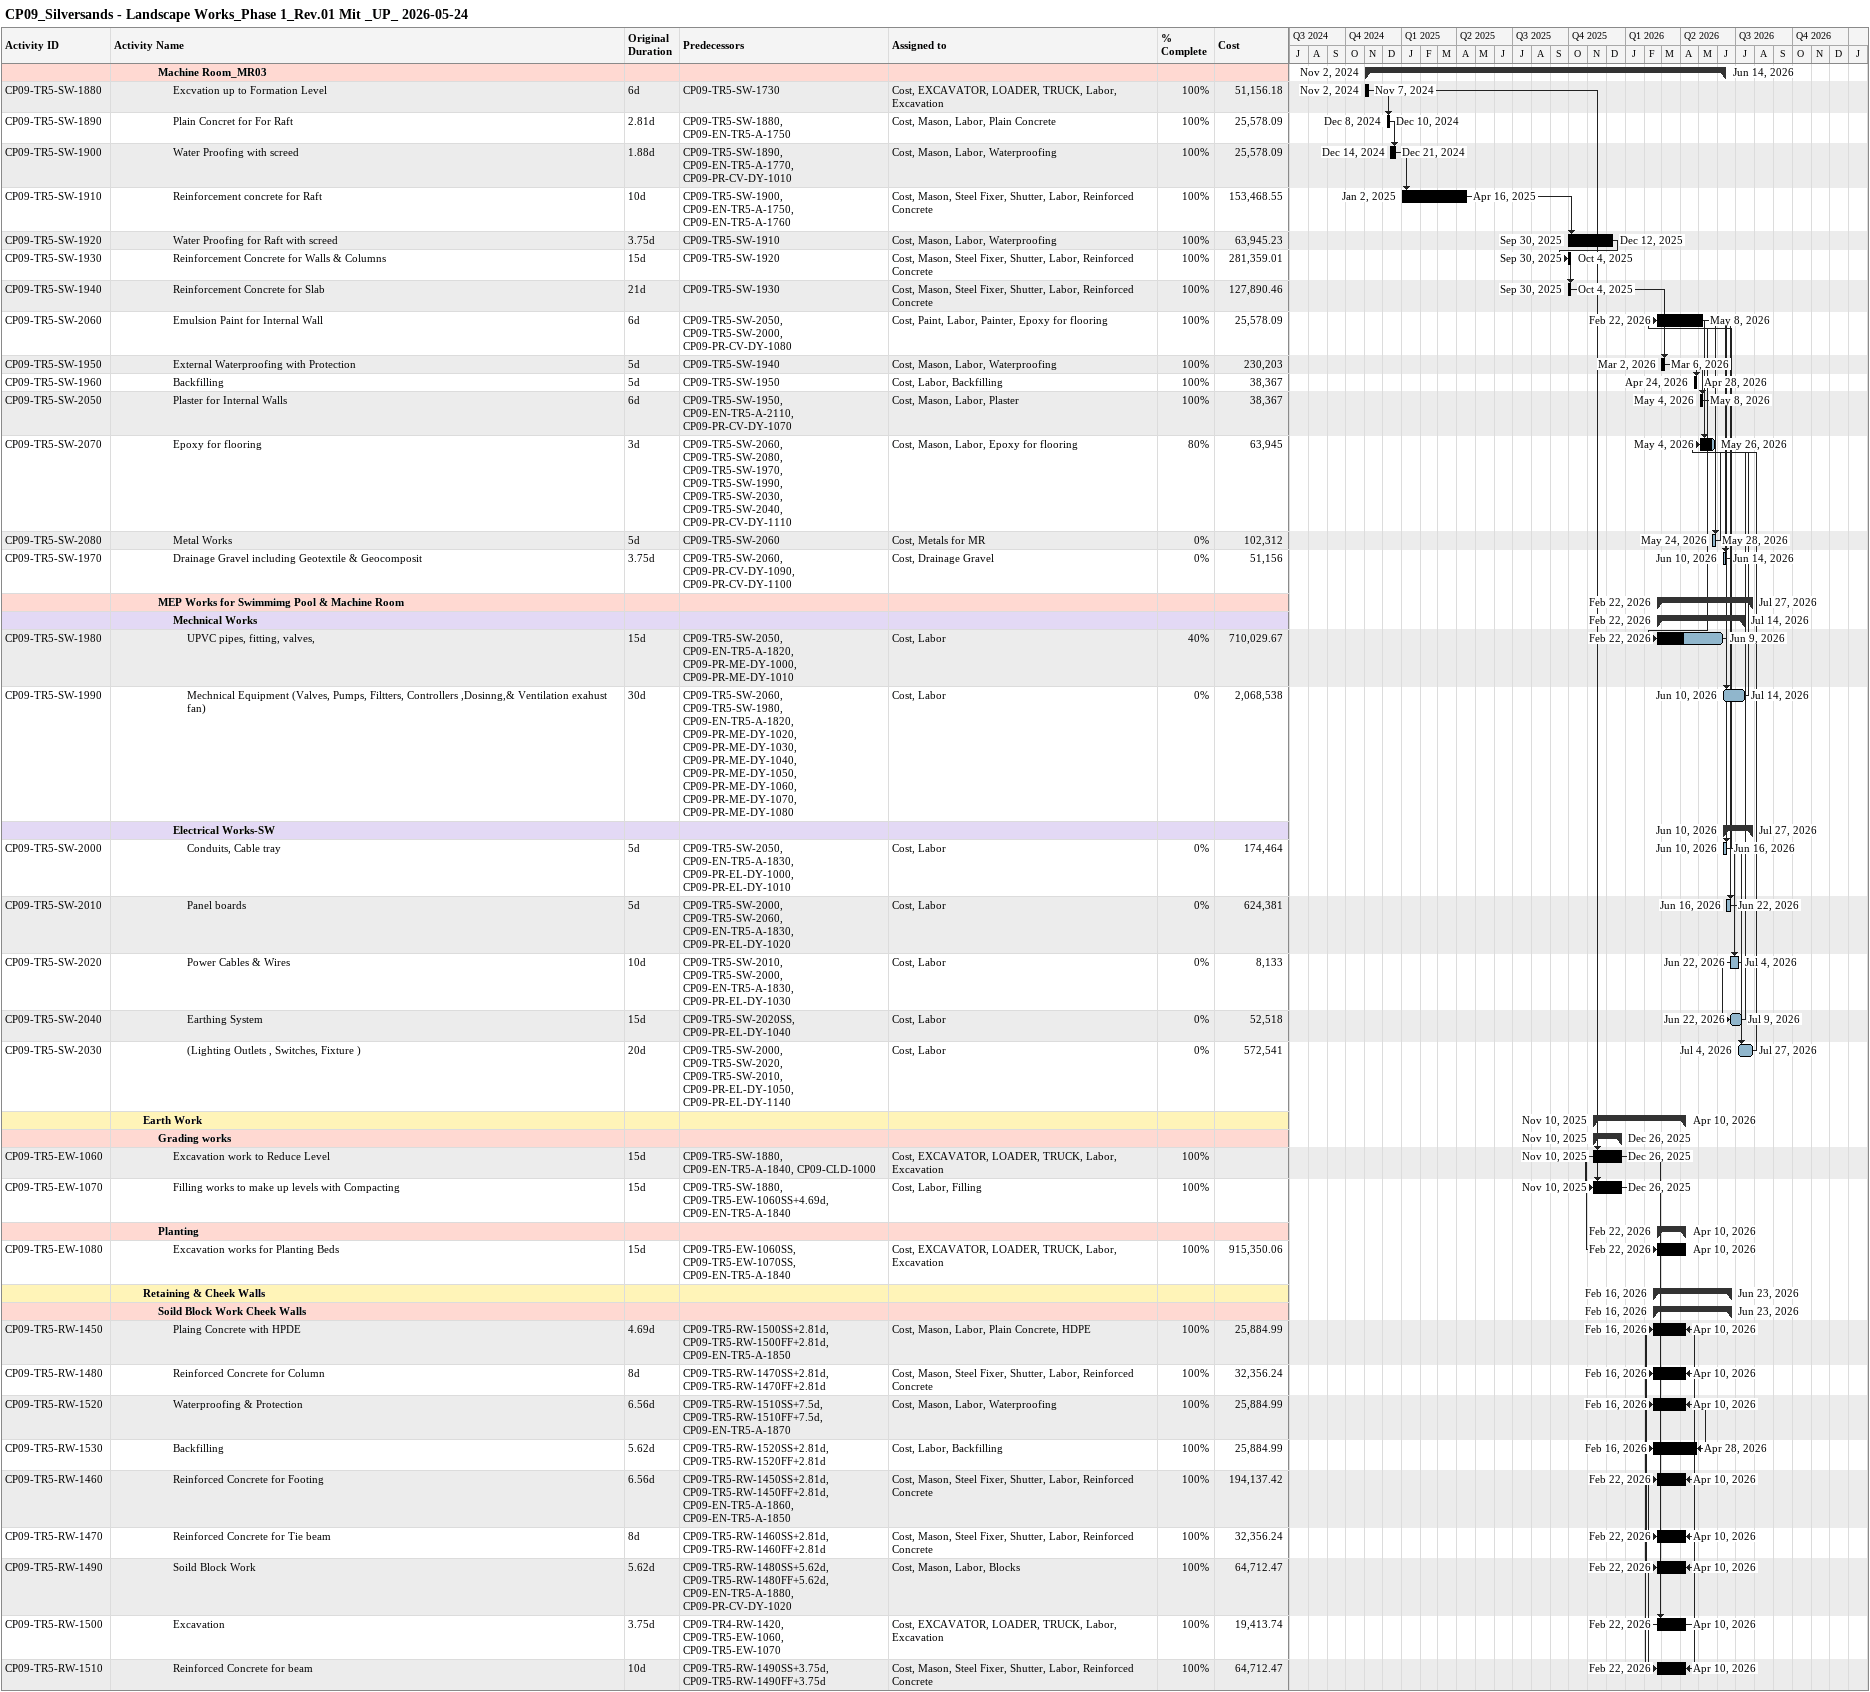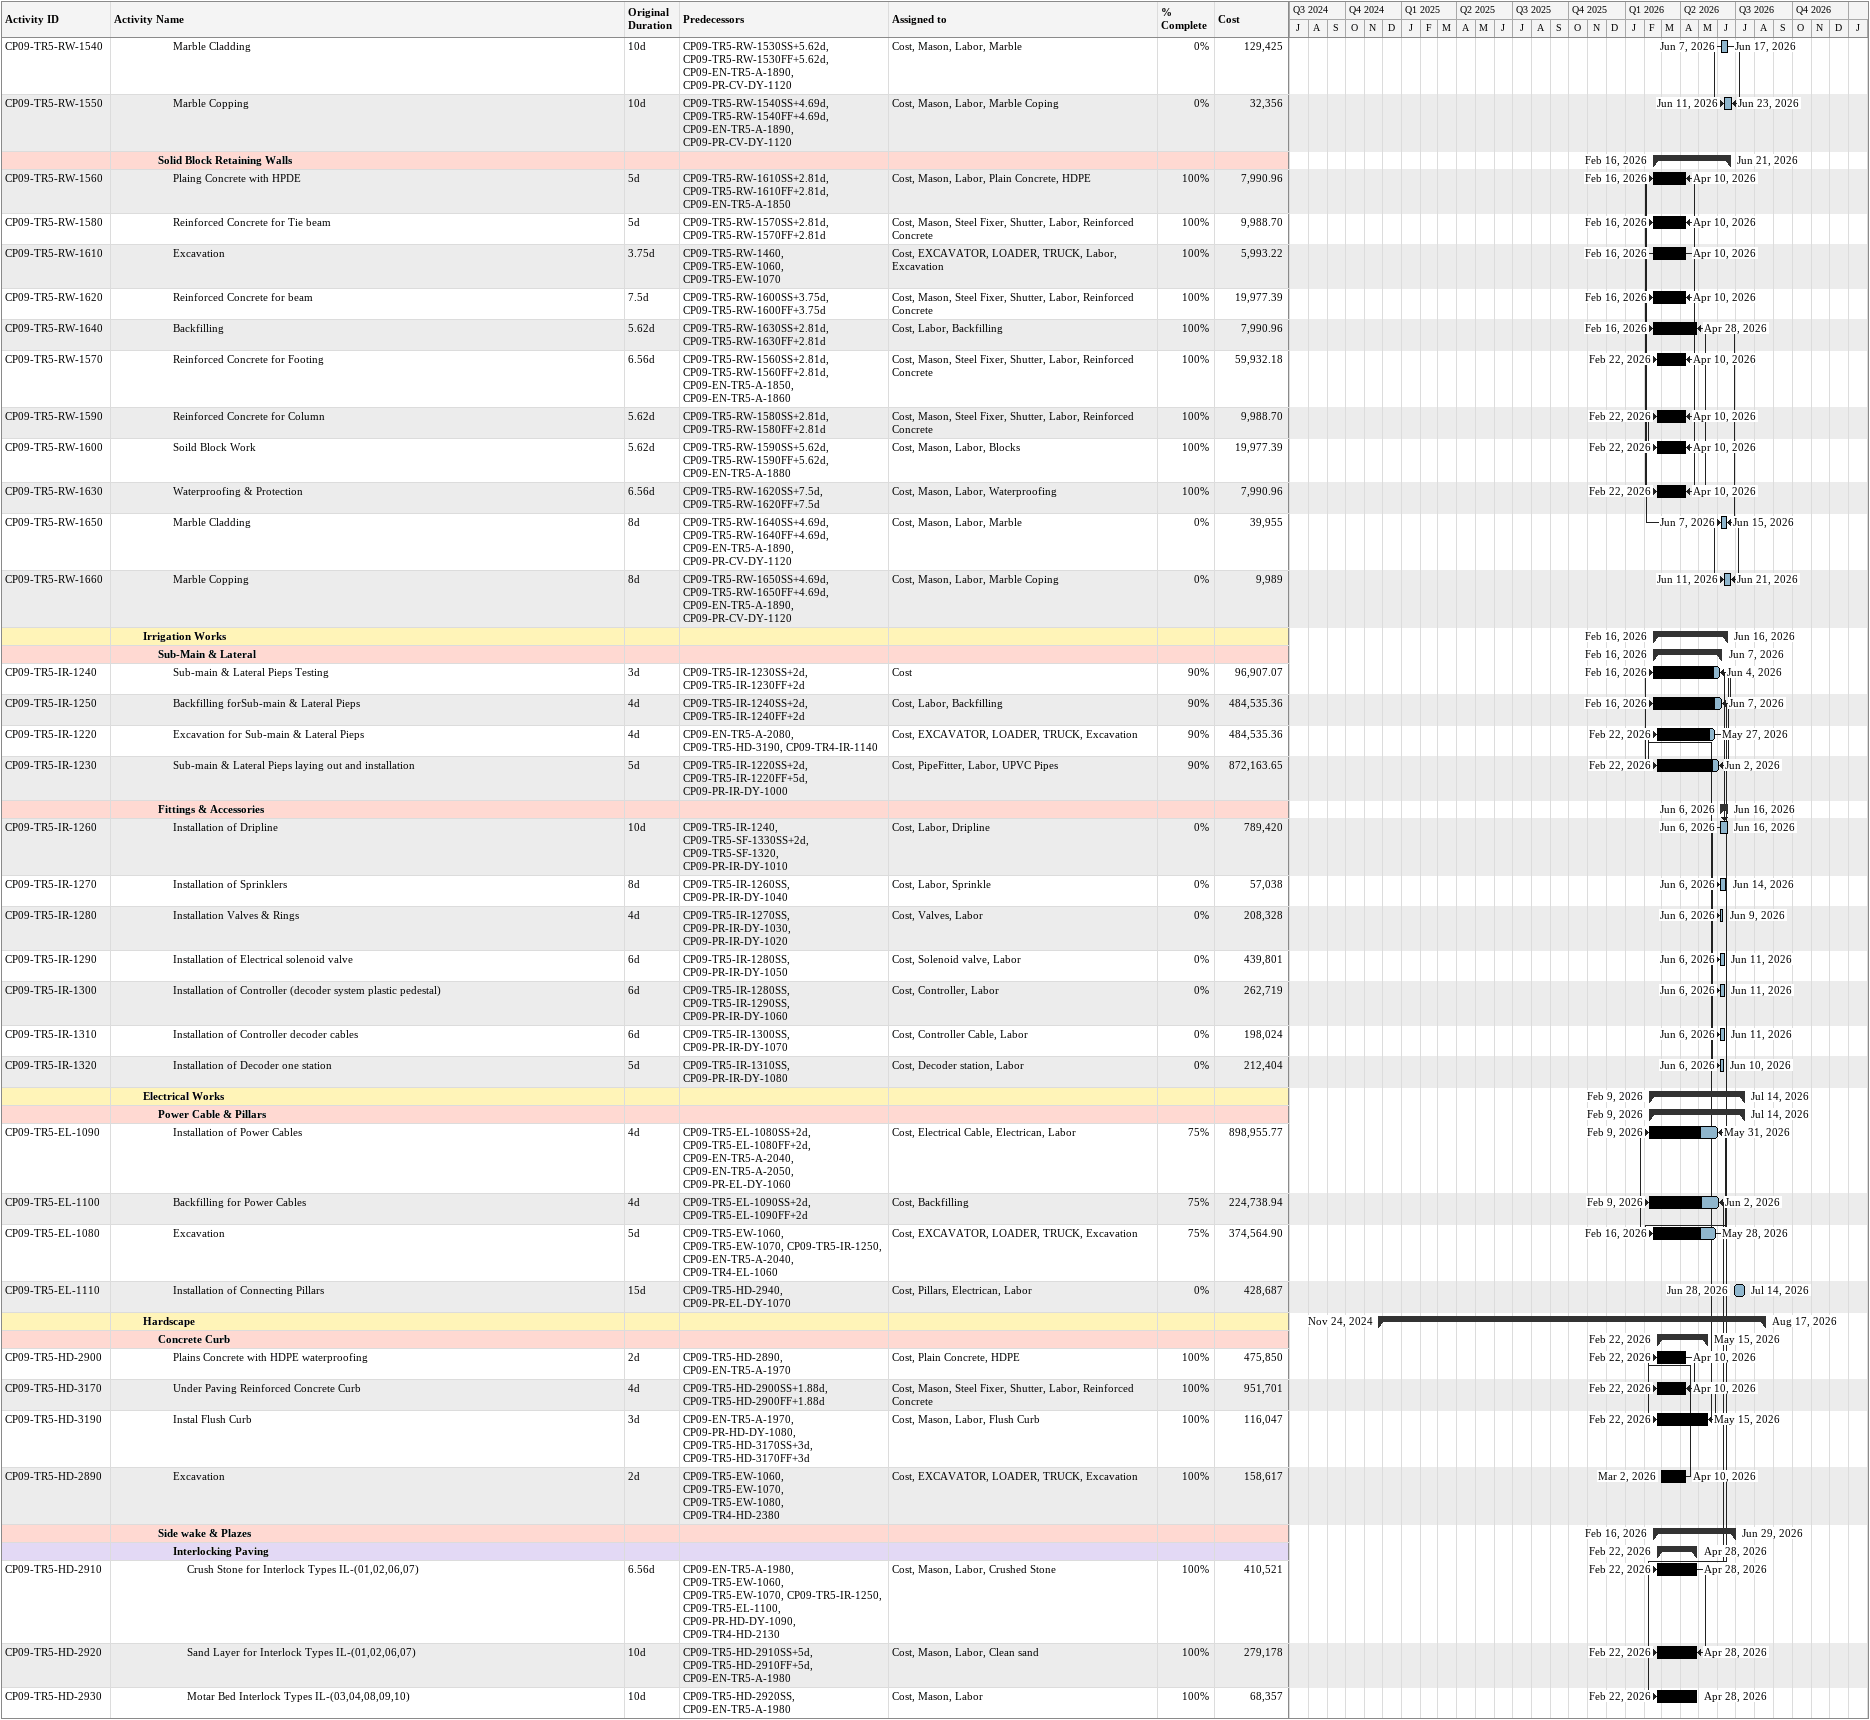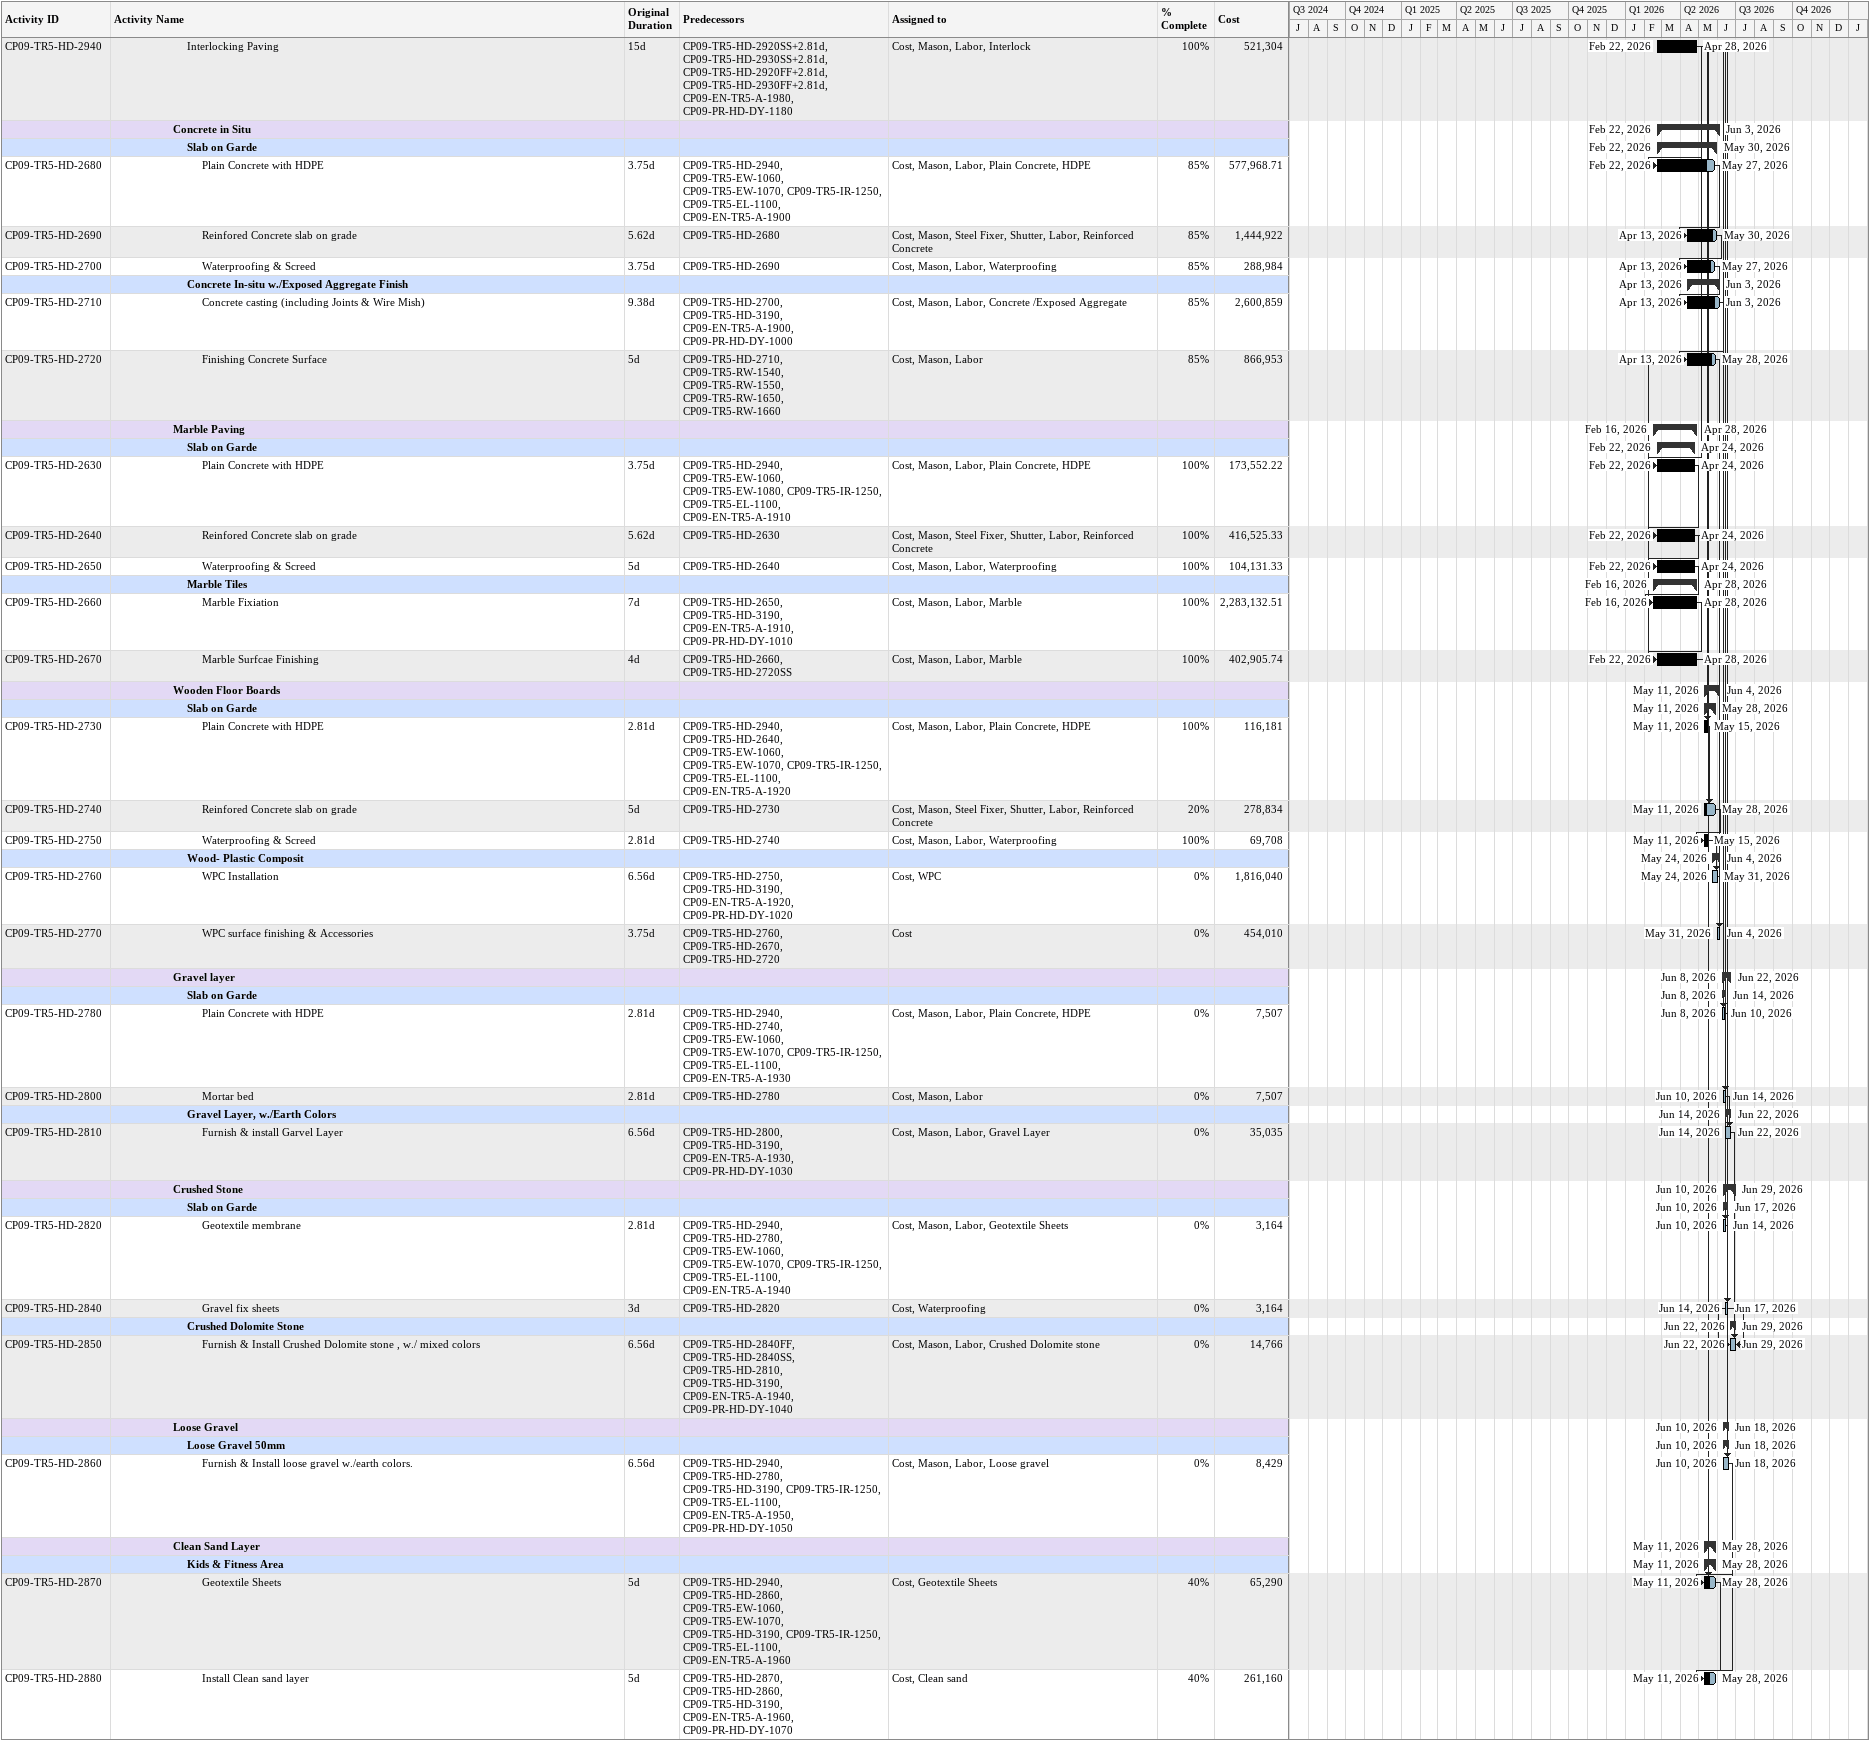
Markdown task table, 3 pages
CP09_Silversands - Landscape Works_Phase 1_Rev.01 Mit _UP_ 2026-05-24

| ID | Level | Task | Original duration | Start | Finish | Predecessors | Resources | % complete | Cost |
|---|---|---|---|---|---|---|---|---|---|
|  | 4 | **Machine Room_MR03** |  | 2024-11-02 | 2026-06-14 |  |  |  |  |
| CP09-TR5-SW-1880 | 5 | Excvation up to Formation Level | 6d | 2024-11-02 | 2024-11-07 | CP09-TR5-SW-1730 | Cost, EXCAVATOR, LOADER, TRUCK, Labor, Excavation | 100 | 51156.18 |
| CP09-TR5-SW-1890 | 5 | Plain Concret for For Raft | 2.81d | 2024-12-08 | 2024-12-10 | CP09-TR5-SW-1880, CP09-EN-TR5-A-1750 | Cost, Mason, Labor, Plain Concrete | 100 | 25578.09 |
| CP09-TR5-SW-1900 | 5 | Water Proofing with screed | 1.88d | 2024-12-14 | 2024-12-21 | CP09-TR5-SW-1890, CP09-EN-TR5-A-1770, CP09-PR-CV-DY-1010 | Cost, Mason, Labor, Waterproofing | 100 | 25578.09 |
| CP09-TR5-SW-1910 | 5 | Reinforcement concrete for Raft | 10d | 2025-01-02 | 2025-04-16 | CP09-TR5-SW-1900, CP09-EN-TR5-A-1750, CP09-EN-TR5-A-1760 | Cost, Mason, Steel Fixer, Shutter, Labor, Reinforced Concrete | 100 | 153468.55 |
| CP09-TR5-SW-1920 | 5 | Water Proofing for Raft with screed | 3.75d | 2025-09-30 | 2025-12-12 | CP09-TR5-SW-1910 | Cost, Mason, Labor, Waterproofing | 100 | 63945.23 |
| CP09-TR5-SW-1930 | 5 | Reinforcement Concrete for Walls & Columns | 15d | 2025-09-30 | 2025-10-04 | CP09-TR5-SW-1920 | Cost, Mason, Steel Fixer, Shutter, Labor, Reinforced Concrete | 100 | 281359.01 |
| CP09-TR5-SW-1940 | 5 | Reinforcement Concrete for Slab | 21d | 2025-09-30 | 2025-10-04 | CP09-TR5-SW-1930 | Cost, Mason, Steel Fixer, Shutter, Labor, Reinforced Concrete | 100 | 127890.46 |
| CP09-TR5-SW-2060 | 5 | Emulsion Paint for Internal Wall | 6d | 2026-02-22 | 2026-05-08 | CP09-TR5-SW-2050, CP09-TR5-SW-2000, CP09-PR-CV-DY-1080 | Cost, Paint, Labor, Painter, Epoxy for flooring | 100 | 25578.09 |
| CP09-TR5-SW-1950 | 5 | External Waterproofing with Protection | 5d | 2026-03-02 | 2026-03-06 | CP09-TR5-SW-1940 | Cost, Mason, Labor, Waterproofing | 100 | 230203 |
| CP09-TR5-SW-1960 | 5 | Backfilling | 5d | 2026-04-24 | 2026-04-28 | CP09-TR5-SW-1950 | Cost, Labor, Backfilling | 100 | 38367 |
| CP09-TR5-SW-2050 | 5 | Plaster for Internal Walls | 6d | 2026-05-04 | 2026-05-08 | CP09-TR5-SW-1950, CP09-EN-TR5-A-2110, CP09-PR-CV-DY-1070 | Cost, Mason, Labor, Plaster | 100 | 38367 |
| CP09-TR5-SW-2070 | 5 | Epoxy for flooring | 3d | 2026-05-04 | 2026-05-26 | CP09-TR5-SW-2060, CP09-TR5-SW-2080, CP09-TR5-SW-1970, CP09-TR5-SW-1990, CP09-TR5-SW-2030, CP09-TR5-SW-2040, CP09-PR-CV-DY-1110 | Cost, Mason, Labor, Epoxy for flooring | 80 | 63945 |
| CP09-TR5-SW-2080 | 5 | Metal Works | 5d | 2026-05-24 | 2026-05-28 | CP09-TR5-SW-2060 | Cost, Metals for MR | 0 | 102312 |
| CP09-TR5-SW-1970 | 5 | Drainage Gravel including Geotextile & Geocomposit | 3.75d | 2026-06-10 | 2026-06-14 | CP09-TR5-SW-2060, CP09-PR-CV-DY-1090, CP09-PR-CV-DY-1100 | Cost, Drainage Gravel | 0 | 51156 |
|  | 4 | **MEP Works for Swimmimg Pool & Machine Room** |  | 2026-02-22 | 2026-07-27 |  |  |  |  |
|  | 5 | **Mechnical Works** |  | 2026-02-22 | 2026-07-14 |  |  |  |  |
| CP09-TR5-SW-1980 | 6 | UPVC pipes, fitting, valves, | 15d | 2026-02-22 | 2026-06-09 | CP09-TR5-SW-2050, CP09-EN-TR5-A-1820, CP09-PR-ME-DY-1000, CP09-PR-ME-DY-1010 | Cost, Labor | 40 | 710029.67 |
| CP09-TR5-SW-1990 | 6 | Mechnical Equipment (Valves, Pumps, Filtters, Controllers ,Dosinng,& Ventilation exahust fan) | 30d | 2026-06-10 | 2026-07-14 | CP09-TR5-SW-2060, CP09-TR5-SW-1980, CP09-EN-TR5-A-1820, CP09-PR-ME-DY-1020, CP09-PR-ME-DY-1030, CP09-PR-ME-DY-1040, CP09-PR-ME-DY-1050, CP09-PR-ME-DY-1060, CP09-PR-ME-DY-1070, CP09-PR-ME-DY-1080 | Cost, Labor | 0 | 2068538 |
|  | 5 | **Electrical Works-SW** |  | 2026-06-10 | 2026-07-27 |  |  |  |  |
| CP09-TR5-SW-2000 | 6 | Conduits, Cable tray | 5d | 2026-06-10 | 2026-06-16 | CP09-TR5-SW-2050, CP09-EN-TR5-A-1830, CP09-PR-EL-DY-1000, CP09-PR-EL-DY-1010 | Cost, Labor | 0 | 174464 |
| CP09-TR5-SW-2010 | 6 | Panel boards | 5d | 2026-06-16 | 2026-06-22 | CP09-TR5-SW-2000, CP09-TR5-SW-2060, CP09-EN-TR5-A-1830, CP09-PR-EL-DY-1020 | Cost, Labor | 0 | 624381 |
| CP09-TR5-SW-2020 | 6 | Power Cables & Wires | 10d | 2026-06-22 | 2026-07-04 | CP09-TR5-SW-2010, CP09-TR5-SW-2000, CP09-EN-TR5-A-1830, CP09-PR-EL-DY-1030 | Cost, Labor | 0 | 8133 |
| CP09-TR5-SW-2040 | 6 | Earthing System | 15d | 2026-06-22 | 2026-07-09 | CP09-TR5-SW-2020SS, CP09-PR-EL-DY-1040 | Cost, Labor | 0 | 52518 |
| CP09-TR5-SW-2030 | 6 | (Lighting Outlets , Switches, Fixture ) | 20d | 2026-07-04 | 2026-07-27 | CP09-TR5-SW-2000, CP09-TR5-SW-2020, CP09-TR5-SW-2010, CP09-PR-EL-DY-1050, CP09-PR-EL-DY-1140 | Cost, Labor | 0 | 572541 |
|  | 3 | **Earth Work** |  | 2025-11-10 | 2026-04-10 |  |  |  |  |
|  | 4 | **Grading works** |  | 2025-11-10 | 2025-12-26 |  |  |  |  |
| CP09-TR5-EW-1060 | 5 | Excavation work to Reduce Level | 15d | 2025-11-10 | 2025-12-26 | CP09-TR5-SW-1880, CP09-EN-TR5-A-1840, CP09-CLD-1000 | Cost, EXCAVATOR, LOADER, TRUCK, Labor, Excavation | 100 |  |
| CP09-TR5-EW-1070 | 5 | Filling works to make up levels with Compacting | 15d | 2025-11-10 | 2025-12-26 | CP09-TR5-SW-1880, CP09-TR5-EW-1060SS+4.69d, CP09-EN-TR5-A-1840 | Cost, Labor, Filling | 100 |  |
|  | 4 | **Planting** |  | 2026-02-22 | 2026-04-10 |  |  |  |  |
| CP09-TR5-EW-1080 | 5 | Excavation works for Planting Beds | 15d | 2026-02-22 | 2026-04-10 | CP09-TR5-EW-1060SS, CP09-TR5-EW-1070SS, CP09-EN-TR5-A-1840 | Cost, EXCAVATOR, LOADER, TRUCK, Labor, Excavation | 100 | 915350.06 |
|  | 3 | **Retaining & Cheek Walls** |  | 2026-02-16 | 2026-06-23 |  |  |  |  |
|  | 4 | **Soild Block Work Cheek Walls** |  | 2026-02-16 | 2026-06-23 |  |  |  |  |
| CP09-TR5-RW-1450 | 5 | Plaing Concrete with HPDE | 4.69d | 2026-02-16 | 2026-04-10 | CP09-TR5-RW-1500SS+2.81d, CP09-TR5-RW-1500FF+2.81d, CP09-EN-TR5-A-1850 | Cost, Mason, Labor, Plain Concrete, HDPE | 100 | 25884.99 |
| CP09-TR5-RW-1480 | 5 | Reinforced Concrete for Column | 8d | 2026-02-16 | 2026-04-10 | CP09-TR5-RW-1470SS+2.81d, CP09-TR5-RW-1470FF+2.81d | Cost, Mason, Steel Fixer, Shutter, Labor, Reinforced Concrete | 100 | 32356.24 |
| CP09-TR5-RW-1520 | 5 | Waterproofing & Protection | 6.56d | 2026-02-16 | 2026-04-10 | CP09-TR5-RW-1510SS+7.5d, CP09-TR5-RW-1510FF+7.5d, CP09-EN-TR5-A-1870 | Cost, Mason, Labor, Waterproofing | 100 | 25884.99 |
| CP09-TR5-RW-1530 | 5 | Backfilling | 5.62d | 2026-02-16 | 2026-04-28 | CP09-TR5-RW-1520SS+2.81d, CP09-TR5-RW-1520FF+2.81d | Cost, Labor, Backfilling | 100 | 25884.99 |
| CP09-TR5-RW-1460 | 5 | Reinforced Concrete for Footing | 6.56d | 2026-02-22 | 2026-04-10 | CP09-TR5-RW-1450SS+2.81d, CP09-TR5-RW-1450FF+2.81d, CP09-EN-TR5-A-1860, CP09-EN-TR5-A-1850 | Cost, Mason, Steel Fixer, Shutter, Labor, Reinforced Concrete | 100 | 194137.42 |
| CP09-TR5-RW-1470 | 5 | Reinforced Concrete for Tie beam | 8d | 2026-02-22 | 2026-04-10 | CP09-TR5-RW-1460SS+2.81d, CP09-TR5-RW-1460FF+2.81d | Cost, Mason, Steel Fixer, Shutter, Labor, Reinforced Concrete | 100 | 32356.24 |
| CP09-TR5-RW-1490 | 5 | Soild Block Work | 5.62d | 2026-02-22 | 2026-04-10 | CP09-TR5-RW-1480SS+5.62d, CP09-TR5-RW-1480FF+5.62d, CP09-EN-TR5-A-1880, CP09-PR-CV-DY-1020 | Cost, Mason, Labor, Blocks | 100 | 64712.47 |
| CP09-TR5-RW-1500 | 5 | Excavation | 3.75d | 2026-02-22 | 2026-04-10 | CP09-TR4-RW-1420, CP09-TR5-EW-1060, CP09-TR5-EW-1070 | Cost, EXCAVATOR, LOADER, TRUCK, Labor, Excavation | 100 | 19413.74 |
| CP09-TR5-RW-1510 | 5 | Reinforced Concrete for beam | 10d | 2026-02-22 | 2026-04-10 | CP09-TR5-RW-1490SS+3.75d, CP09-TR5-RW-1490FF+3.75d | Cost, Mason, Steel Fixer, Shutter, Labor, Reinforced Concrete | 100 | 64712.47 |
| CP09-TR5-RW-1540 | 5 | Marble Cladding | 10d | 2026-06-07 | 2026-06-17 | CP09-TR5-RW-1530SS+5.62d, CP09-TR5-RW-1530FF+5.62d, CP09-EN-TR5-A-1890, CP09-PR-CV-DY-1120 | Cost, Mason, Labor, Marble | 0 | 129425 |
| CP09-TR5-RW-1550 | 5 | Marble Copping | 10d | 2026-06-11 | 2026-06-23 | CP09-TR5-RW-1540SS+4.69d, CP09-TR5-RW-1540FF+4.69d, CP09-EN-TR5-A-1890, CP09-PR-CV-DY-1120 | Cost, Mason, Labor, Marble Coping | 0 | 32356 |
|  | 4 | **Solid Block Retaining Walls** |  | 2026-02-16 | 2026-06-21 |  |  |  |  |
| CP09-TR5-RW-1560 | 5 | Plaing Concrete with HPDE | 5d | 2026-02-16 | 2026-04-10 | CP09-TR5-RW-1610SS+2.81d, CP09-TR5-RW-1610FF+2.81d, CP09-EN-TR5-A-1850 | Cost, Mason, Labor, Plain Concrete, HDPE | 100 | 7990.96 |
| CP09-TR5-RW-1580 | 5 | Reinforced Concrete for Tie beam | 5d | 2026-02-16 | 2026-04-10 | CP09-TR5-RW-1570SS+2.81d, CP09-TR5-RW-1570FF+2.81d | Cost, Mason, Steel Fixer, Shutter, Labor, Reinforced Concrete | 100 | 9988.70 |
| CP09-TR5-RW-1610 | 5 | Excavation | 3.75d | 2026-02-16 | 2026-04-10 | CP09-TR5-RW-1460, CP09-TR5-EW-1060, CP09-TR5-EW-1070 | Cost, EXCAVATOR, LOADER, TRUCK, Labor, Excavation | 100 | 5993.22 |
| CP09-TR5-RW-1620 | 5 | Reinforced Concrete for beam | 7.5d | 2026-02-16 | 2026-04-10 | CP09-TR5-RW-1600SS+3.75d, CP09-TR5-RW-1600FF+3.75d | Cost, Mason, Steel Fixer, Shutter, Labor, Reinforced Concrete | 100 | 19977.39 |
| CP09-TR5-RW-1640 | 5 | Backfilling | 5.62d | 2026-02-16 | 2026-04-28 | CP09-TR5-RW-1630SS+2.81d, CP09-TR5-RW-1630FF+2.81d | Cost, Labor, Backfilling | 100 | 7990.96 |
| CP09-TR5-RW-1570 | 5 | Reinforced Concrete for Footing | 6.56d | 2026-02-22 | 2026-04-10 | CP09-TR5-RW-1560SS+2.81d, CP09-TR5-RW-1560FF+2.81d, CP09-EN-TR5-A-1850, CP09-EN-TR5-A-1860 | Cost, Mason, Steel Fixer, Shutter, Labor, Reinforced Concrete | 100 | 59932.18 |
| CP09-TR5-RW-1590 | 5 | Reinforced Concrete for Column | 5.62d | 2026-02-22 | 2026-04-10 | CP09-TR5-RW-1580SS+2.81d, CP09-TR5-RW-1580FF+2.81d | Cost, Mason, Steel Fixer, Shutter, Labor, Reinforced Concrete | 100 | 9988.70 |
| CP09-TR5-RW-1600 | 5 | Soild Block Work | 5.62d | 2026-02-22 | 2026-04-10 | CP09-TR5-RW-1590SS+5.62d, CP09-TR5-RW-1590FF+5.62d, CP09-EN-TR5-A-1880 | Cost, Mason, Labor, Blocks | 100 | 19977.39 |
| CP09-TR5-RW-1630 | 5 | Waterproofing & Protection | 6.56d | 2026-02-22 | 2026-04-10 | CP09-TR5-RW-1620SS+7.5d, CP09-TR5-RW-1620FF+7.5d | Cost, Mason, Labor, Waterproofing | 100 | 7990.96 |
| CP09-TR5-RW-1650 | 5 | Marble Cladding | 8d | 2026-06-07 | 2026-06-15 | CP09-TR5-RW-1640SS+4.69d, CP09-TR5-RW-1640FF+4.69d, CP09-EN-TR5-A-1890, CP09-PR-CV-DY-1120 | Cost, Mason, Labor, Marble | 0 | 39955 |
| CP09-TR5-RW-1660 | 5 | Marble Copping | 8d | 2026-06-11 | 2026-06-21 | CP09-TR5-RW-1650SS+4.69d, CP09-TR5-RW-1650FF+4.69d, CP09-EN-TR5-A-1890, CP09-PR-CV-DY-1120 | Cost, Mason, Labor, Marble Coping | 0 | 9989 |
|  | 3 | **Irrigation Works** |  | 2026-02-16 | 2026-06-16 |  |  |  |  |
|  | 4 | **Sub-Main & Lateral** |  | 2026-02-16 | 2026-06-07 |  |  |  |  |
| CP09-TR5-IR-1240 | 5 | Sub-main & Lateral Pieps Testing | 3d | 2026-02-16 | 2026-06-04 | CP09-TR5-IR-1230SS+2d, CP09-TR5-IR-1230FF+2d | Cost | 90 | 96907.07 |
| CP09-TR5-IR-1250 | 5 | Backfilling forSub-main & Lateral Pieps | 4d | 2026-02-16 | 2026-06-07 | CP09-TR5-IR-1240SS+2d, CP09-TR5-IR-1240FF+2d | Cost, Labor, Backfilling | 90 | 484535.36 |
| CP09-TR5-IR-1220 | 5 | Excavation for Sub-main & Lateral Pieps | 4d | 2026-02-22 | 2026-05-27 | CP09-EN-TR5-A-2080, CP09-TR5-HD-3190, CP09-TR4-IR-1140 | Cost, EXCAVATOR, LOADER, TRUCK, Excavation | 90 | 484535.36 |
| CP09-TR5-IR-1230 | 5 | Sub-main & Lateral Pieps laying out and installation | 5d | 2026-02-22 | 2026-06-02 | CP09-TR5-IR-1220SS+2d, CP09-TR5-IR-1220FF+5d, CP09-PR-IR-DY-1000 | Cost, PipeFitter, Labor, UPVC Pipes | 90 | 872163.65 |
|  | 4 | **Fittings & Accessories** |  | 2026-06-06 | 2026-06-16 |  |  |  |  |
| CP09-TR5-IR-1260 | 5 | Installation of Dripline | 10d | 2026-06-06 | 2026-06-16 | CP09-TR5-IR-1240, CP09-TR5-SF-1330SS+2d, CP09-TR5-SF-1320, CP09-PR-IR-DY-1010 | Cost, Labor, Dripline | 0 | 789420 |
| CP09-TR5-IR-1270 | 5 | Installation of Sprinklers | 8d | 2026-06-06 | 2026-06-14 | CP09-TR5-IR-1260SS, CP09-PR-IR-DY-1040 | Cost, Labor, Sprinkle | 0 | 57038 |
| CP09-TR5-IR-1280 | 5 | Installation Valves & Rings | 4d | 2026-06-06 | 2026-06-09 | CP09-TR5-IR-1270SS, CP09-PR-IR-DY-1030, CP09-PR-IR-DY-1020 | Cost, Valves, Labor | 0 | 208328 |
| CP09-TR5-IR-1290 | 5 | Installation of Electrical solenoid valve | 6d | 2026-06-06 | 2026-06-11 | CP09-TR5-IR-1280SS, CP09-PR-IR-DY-1050 | Cost, Solenoid valve, Labor | 0 | 439801 |
| CP09-TR5-IR-1300 | 5 | Installation of Controller (decoder system plastic pedestal) | 6d | 2026-06-06 | 2026-06-11 | CP09-TR5-IR-1280SS, CP09-TR5-IR-1290SS, CP09-PR-IR-DY-1060 | Cost, Controller, Labor | 0 | 262719 |
| CP09-TR5-IR-1310 | 5 | Installation of Controller decoder cables | 6d | 2026-06-06 | 2026-06-11 | CP09-TR5-IR-1300SS, CP09-PR-IR-DY-1070 | Cost, Controller Cable, Labor | 0 | 198024 |
| CP09-TR5-IR-1320 | 5 | Installation of Decoder one station | 5d | 2026-06-06 | 2026-06-10 | CP09-TR5-IR-1310SS, CP09-PR-IR-DY-1080 | Cost, Decoder station, Labor | 0 | 212404 |
|  | 3 | **Electrical Works** |  | 2026-02-09 | 2026-07-14 |  |  |  |  |
|  | 4 | **Power Cable & Pillars** |  | 2026-02-09 | 2026-07-14 |  |  |  |  |
| CP09-TR5-EL-1090 | 5 | Installation of Power Cables | 4d | 2026-02-09 | 2026-05-31 | CP09-TR5-EL-1080SS+2d, CP09-TR5-EL-1080FF+2d, CP09-EN-TR5-A-2040, CP09-EN-TR5-A-2050, CP09-PR-EL-DY-1060 | Cost, Electrical Cable, Electrican, Labor | 75 | 898955.77 |
| CP09-TR5-EL-1100 | 5 | Backfilling for Power Cables | 4d | 2026-02-09 | 2026-06-02 | CP09-TR5-EL-1090SS+2d, CP09-TR5-EL-1090FF+2d | Cost, Backfilling | 75 | 224738.94 |
| CP09-TR5-EL-1080 | 5 | Excavation | 5d | 2026-02-16 | 2026-05-28 | CP09-TR5-EW-1060, CP09-TR5-EW-1070, CP09-TR5-IR-1250, CP09-EN-TR5-A-2040, CP09-TR4-EL-1060 | Cost, EXCAVATOR, LOADER, TRUCK, Excavation | 75 | 374564.90 |
| CP09-TR5-EL-1110 | 5 | Installation of Connecting Pillars | 15d | 2026-06-28 | 2026-07-14 | CP09-TR5-HD-2940, CP09-PR-EL-DY-1070 | Cost, Pillars, Electrican, Labor | 0 | 428687 |
|  | 3 | **Hardscape** |  | 2024-11-24 | 2026-08-17 |  |  |  |  |
|  | 4 | **Concrete Curb** |  | 2026-02-22 | 2026-05-15 |  |  |  |  |
| CP09-TR5-HD-2900 | 5 | Plains Concrete with HDPE waterproofing | 2d | 2026-02-22 | 2026-04-10 | CP09-TR5-HD-2890, CP09-EN-TR5-A-1970 | Cost, Plain Concrete, HDPE | 100 | 475850 |
| CP09-TR5-HD-3170 | 5 | Under Paving Reinforced Concrete Curb | 4d | 2026-02-22 | 2026-04-10 | CP09-TR5-HD-2900SS+1.88d, CP09-TR5-HD-2900FF+1.88d | Cost, Mason, Steel Fixer, Shutter, Labor, Reinforced Concrete | 100 | 951701 |
| CP09-TR5-HD-3190 | 5 | Instal Flush Curb | 3d | 2026-02-22 | 2026-05-15 | CP09-EN-TR5-A-1970, CP09-PR-HD-DY-1080, CP09-TR5-HD-3170SS+3d, CP09-TR5-HD-3170FF+3d | Cost, Mason, Labor, Flush Curb | 100 | 116047 |
| CP09-TR5-HD-2890 | 5 | Excavation | 2d | 2026-03-02 | 2026-04-10 | CP09-TR5-EW-1060, CP09-TR5-EW-1070, CP09-TR5-EW-1080, CP09-TR4-HD-2380 | Cost, EXCAVATOR, LOADER, TRUCK, Excavation | 100 | 158617 |
|  | 4 | **Side wake & Plazes** |  | 2026-02-16 | 2026-06-29 |  |  |  |  |
|  | 5 | **Interlocking Paving** |  | 2026-02-22 | 2026-04-28 |  |  |  |  |
| CP09-TR5-HD-2910 | 6 | Crush Stone for Interlock Types IL-(01,02,06,07) | 6.56d | 2026-02-22 | 2026-04-28 | CP09-EN-TR5-A-1980, CP09-TR5-EW-1060, CP09-TR5-EW-1070, CP09-TR5-IR-1250, CP09-TR5-EL-1100, CP09-PR-HD-DY-1090, CP09-TR4-HD-2130 | Cost, Mason, Labor, Crushed Stone | 100 | 410521 |
| CP09-TR5-HD-2920 | 6 | Sand Layer for Interlock Types IL-(01,02,06,07) | 10d | 2026-02-22 | 2026-04-28 | CP09-TR5-HD-2910SS+5d, CP09-TR5-HD-2910FF+5d, CP09-EN-TR5-A-1980 | Cost, Mason, Labor, Clean sand | 100 | 279178 |
| CP09-TR5-HD-2930 | 6 | Motar Bed Interlock Types IL-(03,04,08,09,10) | 10d | 2026-02-22 | 2026-04-28 | CP09-TR5-HD-2920SS, CP09-EN-TR5-A-1980 | Cost, Mason, Labor | 100 | 68357 |
| CP09-TR5-HD-2940 | 6 | Interlocking Paving | 15d | 2026-02-22 | 2026-04-28 | CP09-TR5-HD-2920SS+2.81d, CP09-TR5-HD-2930SS+2.81d, CP09-TR5-HD-2920FF+2.81d, CP09-TR5-HD-2930FF+2.81d, CP09-EN-TR5-A-1980, CP09-PR-HD-DY-1180 | Cost, Mason, Labor, Interlock | 100 | 521304 |
|  | 5 | **Concrete in Situ** |  | 2026-02-22 | 2026-06-03 |  |  |  |  |
|  | 6 | **Slab on Garde** |  | 2026-02-22 | 2026-05-30 |  |  |  |  |
| CP09-TR5-HD-2680 | 7 | Plain Concrete with HDPE | 3.75d | 2026-02-22 | 2026-05-27 | CP09-TR5-HD-2940, CP09-TR5-EW-1060, CP09-TR5-EW-1070, CP09-TR5-IR-1250, CP09-TR5-EL-1100, CP09-EN-TR5-A-1900 | Cost, Mason, Labor, Plain Concrete, HDPE | 85 | 577968.71 |
| CP09-TR5-HD-2690 | 7 | Reinfored Concrete slab on grade | 5.62d | 2026-04-13 | 2026-05-30 | CP09-TR5-HD-2680 | Cost, Mason, Steel Fixer, Shutter, Labor, Reinforced Concrete | 85 | 1444922 |
| CP09-TR5-HD-2700 | 7 | Waterproofing & Screed | 3.75d | 2026-04-13 | 2026-05-27 | CP09-TR5-HD-2690 | Cost, Mason, Labor, Waterproofing | 85 | 288984 |
|  | 6 | **Concrete In-situ w./Exposed Aggregate Finish** |  | 2026-04-13 | 2026-06-03 |  |  |  |  |
| CP09-TR5-HD-2710 | 7 | Concrete casting (including Joints & Wire Mish) | 9.38d | 2026-04-13 | 2026-06-03 | CP09-TR5-HD-2700, CP09-TR5-HD-3190, CP09-EN-TR5-A-1900, CP09-PR-HD-DY-1000 | Cost, Mason, Labor, Concrete /Exposed Aggregate | 85 | 2600859 |
| CP09-TR5-HD-2720 | 7 | Finishing Concrete Surface | 5d | 2026-04-13 | 2026-05-28 | CP09-TR5-HD-2710, CP09-TR5-RW-1540, CP09-TR5-RW-1550, CP09-TR5-RW-1650, CP09-TR5-RW-1660 | Cost, Mason, Labor | 85 | 866953 |
|  | 5 | **Marble Paving** |  | 2026-02-16 | 2026-04-28 |  |  |  |  |
|  | 6 | **Slab on Garde** |  | 2026-02-22 | 2026-04-24 |  |  |  |  |
| CP09-TR5-HD-2630 | 7 | Plain Concrete with HDPE | 3.75d | 2026-02-22 | 2026-04-24 | CP09-TR5-HD-2940, CP09-TR5-EW-1060, CP09-TR5-EW-1080, CP09-TR5-IR-1250, CP09-TR5-EL-1100, CP09-EN-TR5-A-1910 | Cost, Mason, Labor, Plain Concrete, HDPE | 100 | 173552.22 |
| CP09-TR5-HD-2640 | 7 | Reinfored Concrete slab on grade | 5.62d | 2026-02-22 | 2026-04-24 | CP09-TR5-HD-2630 | Cost, Mason, Steel Fixer, Shutter, Labor, Reinforced Concrete | 100 | 416525.33 |
| CP09-TR5-HD-2650 | 7 | Waterproofing & Screed | 5d | 2026-02-22 | 2026-04-24 | CP09-TR5-HD-2640 | Cost, Mason, Labor, Waterproofing | 100 | 104131.33 |
|  | 6 | **Marble Tiles** |  | 2026-02-16 | 2026-04-28 |  |  |  |  |
| CP09-TR5-HD-2660 | 7 | Marble Fixiation | 7d | 2026-02-16 | 2026-04-28 | CP09-TR5-HD-2650, CP09-TR5-HD-3190, CP09-EN-TR5-A-1910, CP09-PR-HD-DY-1010 | Cost, Mason, Labor, Marble | 100 | 2283132.51 |
| CP09-TR5-HD-2670 | 7 | Marble Surfcae Finishing | 4d | 2026-02-22 | 2026-04-28 | CP09-TR5-HD-2660, CP09-TR5-HD-2720SS | Cost, Mason, Labor, Marble | 100 | 402905.74 |
|  | 5 | **Wooden Floor Boards** |  | 2026-05-11 | 2026-06-04 |  |  |  |  |
|  | 6 | **Slab on Garde** |  | 2026-05-11 | 2026-05-28 |  |  |  |  |
| CP09-TR5-HD-2730 | 7 | Plain Concrete with HDPE | 2.81d | 2026-05-11 | 2026-05-15 | CP09-TR5-HD-2940, CP09-TR5-HD-2640, CP09-TR5-EW-1060, CP09-TR5-EW-1070, CP09-TR5-IR-1250, CP09-TR5-EL-1100, CP09-EN-TR5-A-1920 | Cost, Mason, Labor, Plain Concrete, HDPE | 100 | 116181 |
| CP09-TR5-HD-2740 | 7 | Reinfored Concrete slab on grade | 5d | 2026-05-11 | 2026-05-28 | CP09-TR5-HD-2730 | Cost, Mason, Steel Fixer, Shutter, Labor, Reinforced Concrete | 20 | 278834 |
| CP09-TR5-HD-2750 | 7 | Waterproofing & Screed | 2.81d | 2026-05-11 | 2026-05-15 | CP09-TR5-HD-2740 | Cost, Mason, Labor, Waterproofing | 100 | 69708 |
|  | 6 | **Wood- Plastic Composit** |  | 2026-05-24 | 2026-06-04 |  |  |  |  |
| CP09-TR5-HD-2760 | 7 | WPC Installation | 6.56d | 2026-05-24 | 2026-05-31 | CP09-TR5-HD-2750, CP09-TR5-HD-3190, CP09-EN-TR5-A-1920, CP09-PR-HD-DY-1020 | Cost, WPC | 0 | 1816040 |
| CP09-TR5-HD-2770 | 7 | WPC surface finishing & Accessories | 3.75d | 2026-05-31 | 2026-06-04 | CP09-TR5-HD-2760, CP09-TR5-HD-2670, CP09-TR5-HD-2720 | Cost | 0 | 454010 |
|  | 5 | **Gravel layer** |  | 2026-06-08 | 2026-06-22 |  |  |  |  |
|  | 6 | **Slab on Garde** |  | 2026-06-08 | 2026-06-14 |  |  |  |  |
| CP09-TR5-HD-2780 | 7 | Plain Concrete with HDPE | 2.81d | 2026-06-08 | 2026-06-10 | CP09-TR5-HD-2940, CP09-TR5-HD-2740, CP09-TR5-EW-1060, CP09-TR5-EW-1070, CP09-TR5-IR-1250, CP09-TR5-EL-1100, CP09-EN-TR5-A-1930 | Cost, Mason, Labor, Plain Concrete, HDPE | 0 | 7507 |
| CP09-TR5-HD-2800 | 7 | Mortar bed | 2.81d | 2026-06-10 | 2026-06-14 | CP09-TR5-HD-2780 | Cost, Mason, Labor | 0 | 7507 |
|  | 6 | **Gravel Layer, w./Earth Colors** |  | 2026-06-14 | 2026-06-22 |  |  |  |  |
| CP09-TR5-HD-2810 | 7 | Furnish & install Garvel Layer | 6.56d | 2026-06-14 | 2026-06-22 | CP09-TR5-HD-2800, CP09-TR5-HD-3190, CP09-EN-TR5-A-1930, CP09-PR-HD-DY-1030 | Cost, Mason, Labor, Gravel Layer | 0 | 35035 |
|  | 5 | **Crushed Stone** |  | 2026-06-10 | 2026-06-29 |  |  |  |  |
|  | 6 | **Slab on Garde** |  | 2026-06-10 | 2026-06-17 |  |  |  |  |
| CP09-TR5-HD-2820 | 7 | Geotextile membrane | 2.81d | 2026-06-10 | 2026-06-14 | CP09-TR5-HD-2940, CP09-TR5-HD-2780, CP09-TR5-EW-1060, CP09-TR5-EW-1070, CP09-TR5-IR-1250, CP09-TR5-EL-1100, CP09-EN-TR5-A-1940 | Cost, Mason, Labor, Geotextile Sheets | 0 | 3164 |
| CP09-TR5-HD-2840 | 7 | Gravel fix sheets | 3d | 2026-06-14 | 2026-06-17 | CP09-TR5-HD-2820 | Cost, Waterproofing | 0 | 3164 |
|  | 6 | **Crushed Dolomite Stone** |  | 2026-06-22 | 2026-06-29 |  |  |  |  |
| CP09-TR5-HD-2850 | 7 | Furnish & Install Crushed Dolomite stone , w./ mixed colors | 6.56d | 2026-06-22 | 2026-06-29 | CP09-TR5-HD-2840FF, CP09-TR5-HD-2840SS, CP09-TR5-HD-2810, CP09-TR5-HD-3190, CP09-EN-TR5-A-1940, CP09-PR-HD-DY-1040 | Cost, Mason, Labor, Crushed Dolomite stone | 0 | 14766 |
|  | 5 | **Loose Gravel** |  | 2026-06-10 | 2026-06-18 |  |  |  |  |
|  | 6 | **Loose Gravel 50mm** |  | 2026-06-10 | 2026-06-18 |  |  |  |  |
| CP09-TR5-HD-2860 | 7 | Furnish & Install loose gravel w./earth colors. | 6.56d | 2026-06-10 | 2026-06-18 | CP09-TR5-HD-2940, CP09-TR5-HD-2780, CP09-TR5-HD-3190, CP09-TR5-IR-1250, CP09-TR5-EL-1100, CP09-EN-TR5-A-1950, CP09-PR-HD-DY-1050 | Cost, Mason, Labor, Loose gravel | 0 | 8429 |
|  | 5 | **Clean Sand Layer** |  | 2026-05-11 | 2026-05-28 |  |  |  |  |
|  | 6 | **Kids & Fitness Area** |  | 2026-05-11 | 2026-05-28 |  |  |  |  |
| CP09-TR5-HD-2870 | 7 | Geotextile Sheets | 5d | 2026-05-11 | 2026-05-28 | CP09-TR5-HD-2940, CP09-TR5-HD-2860, CP09-TR5-EW-1060, CP09-TR5-EW-1070, CP09-TR5-HD-3190, CP09-TR5-IR-1250, CP09-TR5-EL-1100, CP09-EN-TR5-A-1960 | Cost, Geotextile Sheets | 40 | 65290 |
| CP09-TR5-HD-2880 | 7 | Install Clean sand layer | 5d | 2026-05-11 | 2026-05-28 | CP09-TR5-HD-2870, CP09-TR5-HD-2860, CP09-TR5-HD-3190, CP09-EN-TR5-A-1960, CP09-PR-HD-DY-1070 | Cost, Clean sand | 40 | 261160 |
